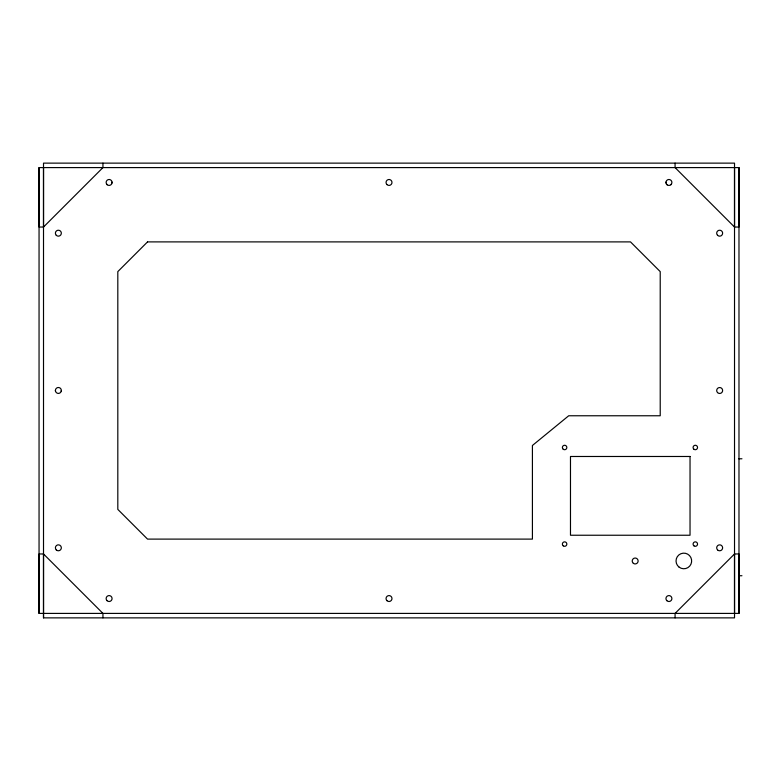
<?xml version="1.0" encoding="UTF-8"?>
<svg xmlns="http://www.w3.org/2000/svg" width="781" height="781" viewBox="0 0 781 781"><rect width="100%" height="100%" fill="white"/><g stroke="black" fill="none" stroke-linecap="round" stroke-linejoin="round"><path stroke-width="1.17" d="M675.077 617.869L675.077 613.407L734.521 553.963L738.982 553.963L738.982 613.407L39.05 613.407L39.05 553.963L43.511 553.963L102.946 613.407L102.946 617.869M738.982 613.407L738.982 167.593L39.05 167.593L39.05 227.037L43.511 227.037L102.946 167.593L102.946 163.131M43.511 617.869L43.511 163.131L734.521 163.131L734.521 617.869L43.511 617.869L43.511 553.963M43.511 227.037L43.511 167.593M734.521 613.407L734.521 553.963M738.982 167.593L738.982 227.037L734.521 227.037L734.521 167.593M106.685 184.179L107.222 184.746A2.968 2.968 0 0 0 112.034 182.939L112.064 182.168M61.24 391.232A2.968 2.968 0 0 0 57.599 387.591A2.968 2.968 0 0 0 56.271 392.56A2.968 2.968 0 0 0 61.24 391.232L61.338 390.5M670.811 184.746L671.338 184.179M738.767 458.779L741.95 458.779M738.767 575.734L741.95 575.734M734.521 227.037L675.077 167.593L675.077 163.131M55.392 390.461L55.5 391.232M665.968 182.168L665.988 182.939M39.05 167.593L39.05 613.407M107.222 184.746A2.968 2.968 0 0 1 108.061 179.669A2.968 2.968 0 0 1 112.034 182.939M147.531 241.895L117.814 271.612L117.814 509.388L147.531 539.105L532.417 539.105L532.417 445.482L568.705 415.765L660.218 415.765L660.218 271.612L630.501 241.895L147.531 241.895M690.033 456.485L570.481 456.485L570.481 535.239L690.033 535.239L690.033 456.485M667.189 184.872A2.968 2.968 0 0 0 671.885 182.744A2.968 2.968 0 0 0 667.696 179.747A2.968 2.968 0 0 0 667.189 184.872M717.554 235.296A2.968 2.968 0 0 0 722.532 233.958A2.968 2.968 0 0 0 718.891 230.317A2.968 2.968 0 0 0 717.554 235.296M386.917 184.55A2.968 2.968 0 0 0 391.886 183.223A2.968 2.968 0 0 0 388.245 179.581A2.968 2.968 0 0 0 386.917 184.55M56.271 235.296A2.968 2.968 0 0 0 61.24 233.958A2.968 2.968 0 0 0 57.599 230.317A2.968 2.968 0 0 0 56.271 235.296M56.271 549.912A2.968 2.968 0 0 0 61.24 548.574A2.968 2.968 0 0 0 57.599 544.943A2.968 2.968 0 0 0 56.271 549.912M107.007 600.648A2.968 2.968 0 0 0 111.976 599.32A2.968 2.968 0 0 0 108.334 595.678A2.968 2.968 0 0 0 107.007 600.648M386.917 600.648A2.968 2.968 0 0 0 391.886 599.32A2.968 2.968 0 0 0 388.245 595.678A2.968 2.968 0 0 0 386.917 600.648M717.554 549.912A2.968 2.968 0 0 0 722.532 548.574A2.968 2.968 0 0 0 718.891 544.943A2.968 2.968 0 0 0 717.554 549.912M666.818 600.648A2.968 2.968 0 0 0 671.797 599.32A2.968 2.968 0 0 0 668.155 595.678A2.968 2.968 0 0 0 666.818 600.648M717.554 392.599A2.968 2.968 0 0 0 722.532 391.271A2.968 2.968 0 0 0 718.891 387.63A2.968 2.968 0 0 0 717.554 392.599M633.362 563.335A2.968 2.968 0 0 0 638.106 561.373A2.968 2.968 0 0 0 634.035 558.249A2.968 2.968 0 0 0 633.362 563.335M693.958 449.26A2.226 2.226 0 0 0 697.521 447.777A2.226 2.226 0 0 0 694.455 445.434A2.226 2.226 0 0 0 693.958 449.26M563.257 449.26A2.226 2.226 0 0 0 566.821 447.777A2.226 2.226 0 0 0 563.755 445.434A2.226 2.226 0 0 0 563.257 449.26M693.958 545.851A2.226 2.226 0 0 0 697.521 544.377A2.226 2.226 0 0 0 694.455 542.024A2.226 2.226 0 0 0 693.958 545.851M563.257 545.851A2.226 2.226 0 0 0 566.821 544.377A2.226 2.226 0 0 0 563.755 542.024A2.226 2.226 0 0 0 563.257 545.851M679.099 567.143A7.8 7.8 0 0 0 691.585 561.969A7.8 7.8 0 0 0 680.856 553.739A7.8 7.8 0 0 0 679.099 567.143"/></g></svg>
